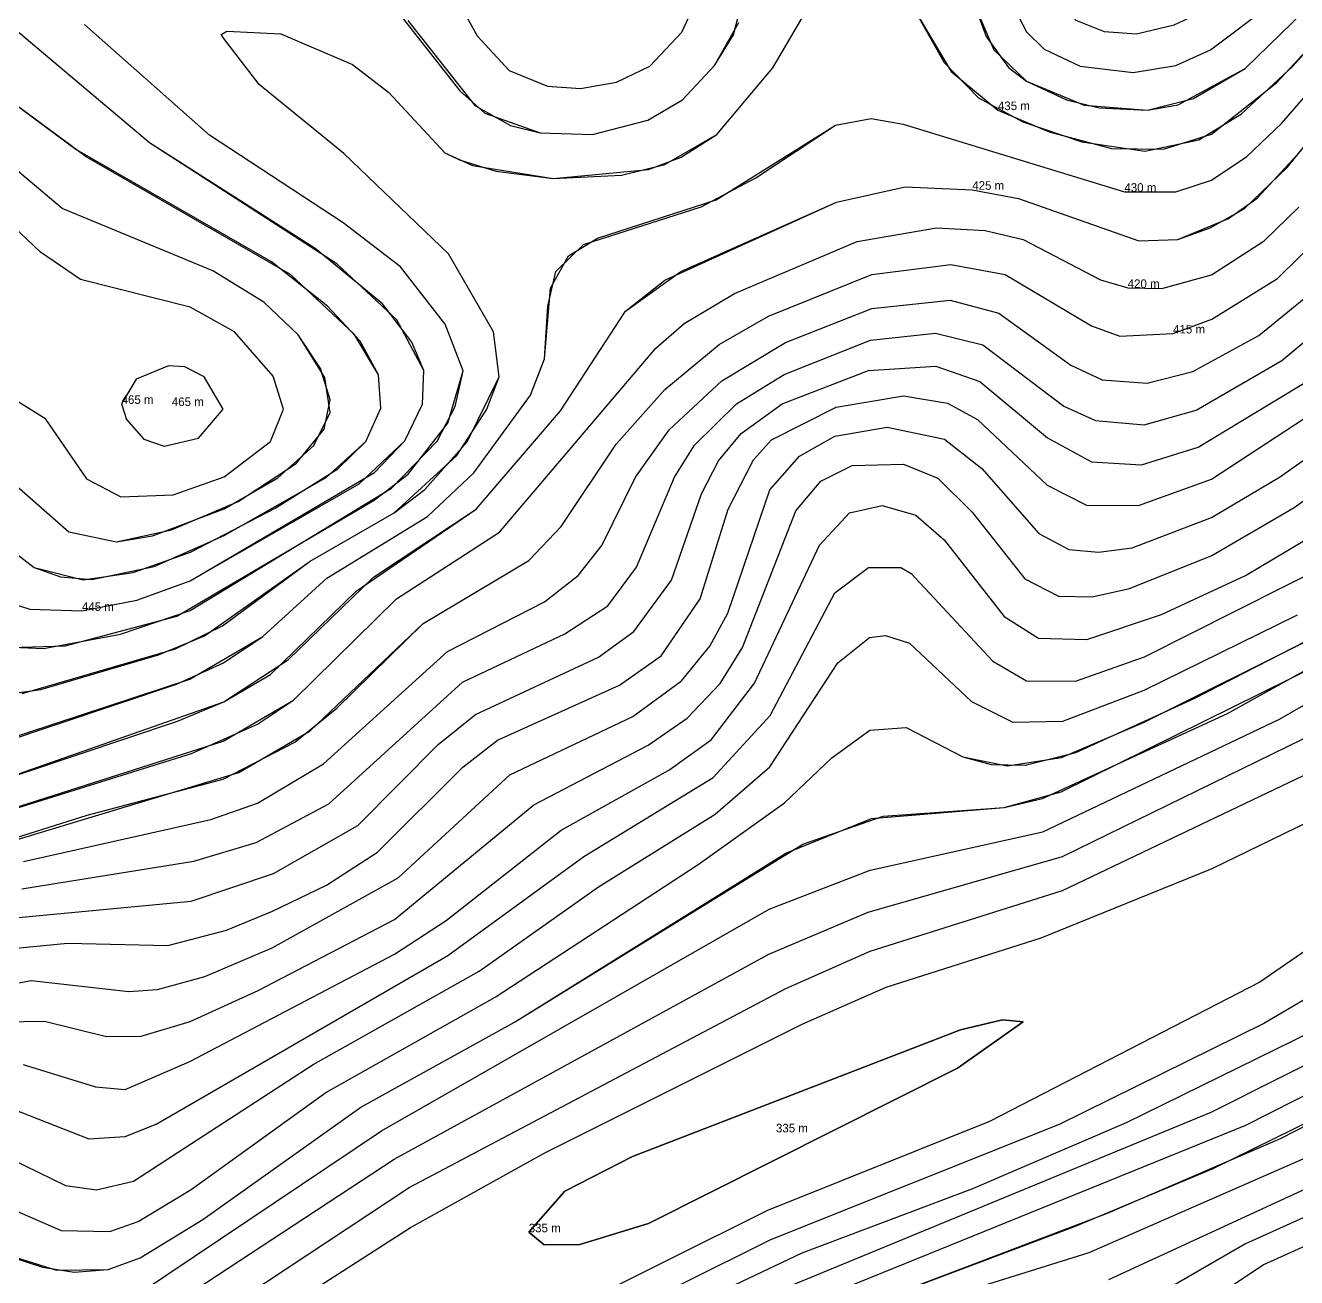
# Model space of a CAD drawing. Extents: x 104.5102 to 104.5281, y 28.4555 to 28.4663.
# Drawn here: x 104.514462 to 104.517547, y 28.460076 to 28.463115 of the extents above; entities that cross this region are included whole.
import ezdxf

# ---------------------------------------------------------------- set-up
doc = ezdxf.new("R2010")
doc.units = 0
doc.header["$MEASUREMENT"] = 0
for name, color, linetype in [('Contour_Line_Intermediate', 7, 'Continuous'), ('Contour_Line_Major', 7, 'Continuous'), ('Contour_Line_Minor', 7, 'Continuous'), ('FeatureAttribs', 7, 'Continuous'), ('Iso-height_Area', 7, 'Continuous')]:
    doc.layers.add(name, color=color, linetype=linetype)

# ---------------------------------------------------------------- blocks, each defined once
blk = doc.blocks.new('FEATURE')

msp = doc.modelspace()

# ---------------------------------------------------------------- linework, layer by layer
at = {"layer": 'Contour_Line_Intermediate', "color": 36, "true_color": 0x804000}
for points in [[(104.5143359, 28.4612608, 425), (104.5149441, 28.4614736, 425), (104.5151007, 28.4615761, 425), (104.515307, 28.4617759, 425), (104.5155562, 28.4619417, 425), (104.5157608, 28.4621796, 425), (104.5159182, 28.4624217, 425), (104.5160144, 28.4624968, 425), (104.5164307, 28.4626861, 425), (104.5165971, 28.4627235, 425), (104.5167601, 28.4627165, 425), (104.5168722, 28.4626957, 425), (104.517164, 28.4625922, 425), (104.5172593, 28.4625959, 425), (104.5173819, 28.4626465, 425), (104.5174519, 28.462696, 425), (104.5175585, 28.4628116, 425)], [(104.5212669, 28.4626444, 375), (104.5210183, 28.4625065, 375), (104.5207793, 28.4623317, 375), (104.5206441, 28.4622523, 375), (104.5203969, 28.4621233, 375), (104.5200667, 28.4619817, 375), (104.519693, 28.4617767, 375), (104.5195331, 28.4616799, 375), (104.519294, 28.4615081, 375), (104.5191608, 28.461391, 375), (104.5190779, 28.4612752, 375), (104.5190565, 28.4611652, 375), (104.5190492, 28.4609498, 375), (104.5190162, 28.4608721, 375), (104.5189898, 28.4608494, 375), (104.5189181, 28.4608378, 375), (104.5186866, 28.4608666, 375), (104.5185876, 28.4608544, 375), (104.5184991, 28.4608264, 375), (104.5182816, 28.460713, 375), (104.517672, 28.4603387, 375), (104.5170907, 28.4600711, 375)], [(104.5144101, 28.4604938, 375), (104.5146162, 28.4604131, 375), (104.514704, 28.4604187, 375), (104.5147792, 28.4604484, 375), (104.5154876, 28.4608578, 375), (104.5158178, 28.4610987, 375), (104.5161314, 28.46129, 375), (104.5162693, 28.4614407, 375), (104.516427, 28.4617381, 375), (104.5165087, 28.4617996, 375), (104.5165868, 28.4617994, 375), (104.5166122, 28.4617854, 375), (104.5168102, 28.4615726, 375), (104.5168914, 28.4615251, 375), (104.5170105, 28.4615236, 375), (104.5171779, 28.4615832, 375), (104.5176281, 28.4618098, 375)]]:
    msp.add_polyline3d(points, dxfattribs=at)
at = {"layer": 'Contour_Line_Major', "color": 36, "true_color": 0x804000}
for points in [[(104.5175115, 28.4634231, 450), (104.5174706, 28.4635079, 450), (104.517359, 28.4636554, 450), (104.5172634, 28.4637591, 450), (104.517187, 28.4638151, 450), (104.5171076, 28.4638442, 450), (104.5170372, 28.4638436, 450), (104.5169862, 28.4638158, 450), (104.5169362, 28.4637562, 450), (104.5168959, 28.4635929, 450), (104.5169043, 28.4633924, 450), (104.5169322, 28.4632281, 450), (104.5169605, 28.4631741, 450), (104.5170111, 28.4631283, 450), (104.5170805, 28.4631004, 450), (104.5171589, 28.4630951, 450), (104.51725, 28.4631165, 450), (104.5173381, 28.4631583, 450), (104.5174188, 28.4632251, 450), (104.517488, 28.4633115, 450), (104.5175064, 28.4633403, 450), (104.5175115, 28.4634231, 450)], [(104.5143144, 28.4619299, 450), (104.5144837, 28.4617999, 450), (104.5146024, 28.4617701, 450), (104.5147241, 28.4617874, 450), (104.5148626, 28.4618369, 450), (104.515068, 28.4619434, 450), (104.5152201, 28.4620392, 450), (104.5152881, 28.4621058, 450), (104.5153245, 28.4621864, 450), (104.5153195, 28.4622677, 450), (104.5152597, 28.4623664, 450), (104.5151057, 28.4625105, 450), (104.5146101, 28.4627968, 450), (104.5143208, 28.4630092, 450)], [(104.5144454, 28.4609505, 400), (104.5148643, 28.46099, 400), (104.5150641, 28.4610569, 400), (104.5152687, 28.4611738, 400), (104.5154641, 28.4613698, 400), (104.5155546, 28.4614429, 400), (104.5158531, 28.4615824, 400), (104.5159386, 28.4616443, 400), (104.5160301, 28.4617691, 400), (104.5161034, 28.4619789, 400), (104.5161439, 28.4620583, 400), (104.516199, 28.462125, 400), (104.5162984, 28.4621968, 400), (104.5165083, 28.4622775, 400), (104.5166716, 28.4622881, 400), (104.5167784, 28.4622508, 400), (104.5169429, 28.4621144, 400), (104.5170497, 28.4620566, 400), (104.5171709, 28.462049, 400), (104.5173082, 28.462092, 400), (104.5175863, 28.4622599, 400)], [(104.5147402, 28.4599587, 350), (104.5153575, 28.4603641, 350), (104.5162665, 28.4608612, 350), (104.5165079, 28.4609629, 350), (104.5169792, 28.4610983, 350), (104.5176707, 28.4614368, 350)], [(104.5175868, 28.4606745, 350), (104.5171337, 28.4604517, 350), (104.5167609, 28.4602915, 350), (104.5163464, 28.460136, 350), (104.5161846, 28.4600591, 350)]]:
    msp.add_polyline3d(points, dxfattribs=at)
at = {"layer": 'Contour_Line_Minor', "color": 36, "true_color": 0x804000}
for points in [[(104.5176053, 28.4634231, 445), (104.5175737, 28.4635219, 445), (104.5175031, 28.4636257, 445), (104.5173338, 28.4638295, 445), (104.5171998, 28.4639398, 445), (104.5171025, 28.4639858, 445), (104.5170012, 28.4640011, 445), (104.5169278, 28.4639685, 445), (104.5168486, 28.4638894, 445), (104.5168177, 28.4638029, 445), (104.5167945, 28.4636676, 445), (104.5167962, 28.4634605, 445), (104.5168489, 28.4631821, 445), (104.5168921, 28.4630998, 445), (104.5169348, 28.463058, 445), (104.5170217, 28.4630163, 445), (104.5171507, 28.4630008, 445), (104.5172541, 28.463018, 445), (104.5173382, 28.4630564, 445), (104.5174812, 28.4631638, 445), (104.5175545, 28.463253, 445), (104.5175981, 28.4633365, 445), (104.5176053, 28.4634231, 445)], [(104.5142146, 28.4601956, 360), (104.5145376, 28.4600943, 360), (104.5146633, 28.4600961, 360), (104.5147405, 28.4601243, 360), (104.5148927, 28.4602175, 360), (104.5152761, 28.4604899, 360), (104.5156489, 28.4606966, 360), (104.5163074, 28.4611067, 360), (104.516516, 28.4611903, 360), (104.5168373, 28.4612173, 360), (104.5169306, 28.4612391, 360), (104.5173795, 28.4614457, 360), (104.5178398, 28.4617014, 360), (104.5184589, 28.4621475, 360), (104.5189118, 28.4624508, 360), (104.5196143, 28.4628035, 360), (104.5201514, 28.4629756, 360), (104.5203994, 28.4631079, 360), (104.5206812, 28.4632867, 360), (104.5209358, 28.4634188, 360), (104.5218804, 28.4637883, 360)], [(104.5142756, 28.460057, 355), (104.5144961, 28.4600053, 355), (104.5145759, 28.4599991, 355), (104.5146616, 28.4600098, 355), (104.5147417, 28.4600402, 355), (104.5153264, 28.4604326, 355), (104.5162674, 28.4609708, 355), (104.5165121, 28.461065, 355), (104.5169318, 28.4611582, 355), (104.5175056, 28.4614317, 355), (104.517841, 28.4616241, 355), (104.5184922, 28.4620819, 355), (104.5190388, 28.4624188, 355), (104.5197371, 28.4627568, 355), (104.5199047, 28.4628107, 355), (104.5201405, 28.4628506, 355), (104.5202301, 28.4628828, 355), (104.5205623, 28.4630932, 355), (104.5207729, 28.463246, 355), (104.5208944, 28.4633108, 355), (104.5219723, 28.4637242, 355)], [(104.5153498, 28.4631683, 440), (104.5155166, 28.4629565, 440), (104.5155773, 28.4629027, 440), (104.5157118, 28.4628546, 440), (104.5158386, 28.4628508, 440), (104.5159727, 28.4628851, 440), (104.5160571, 28.4629344, 440), (104.5161342, 28.4630177, 440), (104.5161811, 28.4630927, 440), (104.5162361, 28.4633059, 440)], [(104.5144542, 28.4614936, 435), (104.5148263, 28.4616021, 435), (104.5149407, 28.4616585, 435), (104.515153, 28.4618152, 435), (104.5153573, 28.4619322, 435), (104.5154314, 28.4619894, 435), (104.5155343, 28.462105, 435), (104.5156124, 28.4622629, 435), (104.5155982, 28.4623718, 435), (104.5154889, 28.462561, 435), (104.5152353, 28.4628049, 435), (104.5150297, 28.4629716, 435), (104.5149434, 28.4630833, 435), (104.5149376, 28.4630931, 435), (104.5149507, 28.4631018, 435), (104.5150823, 28.4630949, 435), (104.5152558, 28.4630205, 435), (104.5153439, 28.4629522, 435), (104.5154803, 28.4628063, 435), (104.5155473, 28.4627752, 435), (104.5157428, 28.4627437, 435), (104.515909, 28.462752, 435), (104.5160138, 28.462778, 435), (104.5161399, 28.4628504, 435), (104.5162762, 28.4630124, 435), (104.5164179, 28.4632541, 435)], [(104.5154565, 28.4632755, 445), (104.5155588, 28.4630905, 445), (104.5156366, 28.4630057, 445), (104.5157295, 28.4629683, 445), (104.5158091, 28.4629623, 445), (104.5158971, 28.4629774, 445), (104.5159778, 28.4630167, 445), (104.5160557, 28.4630987, 445), (104.5161036, 28.463204, 445)], [(104.5167395, 28.4632264, 440), (104.5168122, 28.4630558, 440), (104.516892, 28.4629797, 440), (104.5170315, 28.4629222, 440), (104.5171858, 28.4629099, 440), (104.5172974, 28.4629381, 440), (104.5174227, 28.4630107, 440), (104.5175934, 28.4631772, 440)], [(104.5165887, 28.4632063, 435), (104.5167087, 28.4630038, 435), (104.5168224, 28.4629098, 435), (104.5169471, 28.4628571, 435), (104.5170978, 28.4628168, 435), (104.5172245, 28.4628154, 435), (104.5173408, 28.4628511, 435), (104.5174994, 28.4629768, 435), (104.5176545, 28.4631447, 435)], [(104.514332, 28.461355, 430), (104.5148612, 28.4615284, 430), (104.5150386, 28.4616321, 430), (104.5151939, 28.4617742, 430), (104.5154381, 28.4619236, 430), (104.5155507, 28.4620296, 430), (104.5156884, 28.4622182, 430), (104.5157222, 28.4623061, 430), (104.5157301, 28.4624344, 430), (104.5157495, 28.4625178, 430), (104.5158168, 28.4625838, 430), (104.5161023, 28.4626753, 430), (104.5162352, 28.4627456, 430), (104.5164283, 28.4628734, 430), (104.5165144, 28.4628893, 430), (104.5165924, 28.4628757, 430), (104.5171294, 28.4627116, 430), (104.5172545, 28.4627113, 430), (104.517341, 28.46274, 430), (104.5174267, 28.462797, 430), (104.5175103, 28.4628775, 430), (104.517704, 28.4631002, 430)], [(104.5144003, 28.4616045, 440), (104.5145586, 28.46161, 440), (104.5148295, 28.4616813, 440), (104.5153084, 28.4619629, 440), (104.5153913, 28.4620259, 440), (104.5154875, 28.4621504, 440), (104.5155245, 28.4622771, 440), (104.5154806, 28.4623903, 440), (104.5153729, 28.4625293, 440), (104.5152333, 28.462636, 440), (104.5149092, 28.4628489, 440), (104.5146059, 28.4631178, 440)], [(104.5144027, 28.4617211, 445), (104.5144729, 28.4616986, 445), (104.5145994, 28.4616945, 445), (104.5147328, 28.4617203, 445), (104.5148621, 28.4617676, 445), (104.5153092, 28.46203, 445), (104.5153832, 28.4621074, 445), (104.5154261, 28.462196, 445), (104.5154292, 28.4622776, 445), (104.5153633, 28.4624011, 445), (104.5152178, 28.4625365, 445), (104.514763, 28.4628302, 445), (104.5144331, 28.4631088, 445)], [(104.5211087, 28.4629021, 355), (104.520979, 28.4629006, 355), (104.5208902, 28.4628807, 355), (104.5208491, 28.4628424, 355), (104.5207994, 28.462728, 355), (104.5207681, 28.4626908, 355), (104.5206877, 28.4626462, 355), (104.5206053, 28.4626431, 355), (104.5204685, 28.4627026, 355), (104.5203959, 28.4627206, 355), (104.5203127, 28.4627081, 355), (104.5202319, 28.4626411, 355), (104.5201635, 28.4625498, 355), (104.5200683, 28.4623492, 355), (104.5199752, 28.4622388, 355), (104.5199013, 28.4621834, 355), (104.5194894, 28.4619407, 355), (104.5191175, 28.4616882, 355), (104.5188338, 28.4614736, 355), (104.5185281, 28.4612067, 355), (104.5180412, 28.4608676, 355), (104.5176741, 28.4606455, 355), (104.5173391, 28.4604773, 355), (104.5162665, 28.4600348, 355)], [(104.5212572, 28.4628554, 360), (104.5210558, 28.4627797, 360), (104.5208142, 28.4626138, 360), (104.5206796, 28.4625428, 360), (104.5203143, 28.4624368, 360), (104.5201176, 28.4622399, 360), (104.5195669, 28.4619137, 360), (104.519207, 28.4616772, 360), (104.5189192, 28.4614578, 360), (104.5186373, 28.4611829, 360), (104.5179987, 28.4607635, 360), (104.5177217, 28.4605966, 360), (104.5174233, 28.4604457, 360), (104.5163492, 28.4600093, 360)], [(104.5144139, 28.4620218, 455), (104.514568, 28.4618864, 455), (104.5146833, 28.4618622, 455), (104.5148169, 28.4618908, 455), (104.5149785, 28.4619599, 455), (104.5151191, 28.462052, 455), (104.515187, 28.4621354, 455), (104.5152019, 28.462207, 455), (104.5151788, 28.4622829, 455), (104.5151244, 28.4623642, 455), (104.5150408, 28.4624439, 455), (104.5149174, 28.4625201, 455), (104.5145515, 28.4626711, 455), (104.5143547, 28.4628359, 455)], [(104.5211402, 28.4627292, 365), (104.520678, 28.4624556, 365), (104.5203946, 28.4623331, 365), (104.5201486, 28.4621701, 365), (104.519737, 28.4619431, 365), (104.5194475, 28.4617672, 365), (104.5192043, 28.4616019, 365), (104.5190141, 28.461452, 365), (104.5187059, 28.4611113, 365), (104.5184153, 28.4609498, 365), (104.5177544, 28.4605391, 365), (104.5175077, 28.4604131, 365), (104.5170877, 28.4602317, 365), (104.5164302, 28.4599823, 365)], [(104.5150884, 28.4621839, 460), (104.5150633, 28.4622639, 460), (104.5149696, 28.4623716, 460), (104.5148622, 28.4624314, 460), (104.5145962, 28.462499, 460), (104.5144989, 28.4625649, 460), (104.5143532, 28.4627023, 460)], [(104.5141162, 28.4611145, 420), (104.5149424, 28.4613779, 420), (104.5151126, 28.4614777, 420), (104.5153625, 28.4617241, 420), (104.5156125, 28.4618859, 420), (104.5159926, 28.4623322, 420), (104.5160612, 28.4623921, 420), (104.5161835, 28.462465, 420), (104.5164807, 28.4625909, 420), (104.5166735, 28.4626243, 420), (104.5167916, 28.4626176, 420), (104.5168835, 28.4625959, 420), (104.5170717, 28.4624981, 420), (104.5171373, 28.4624781, 420), (104.5172201, 28.4624771, 420), (104.5173407, 28.4625104, 420), (104.5174686, 28.4625929, 420), (104.517553, 28.4626745, 420)], [(104.5211822, 28.4626759, 370), (104.5209242, 28.4625305, 370), (104.5206767, 28.462369, 370), (104.5204794, 28.4622765, 370), (104.5197786, 28.4618969, 370), (104.519359, 28.4616376, 370), (104.5191549, 28.4614849, 370), (104.5190266, 28.4613618, 370), (104.5189656, 28.4612729, 370), (104.5188829, 28.4611012, 370), (104.5188201, 28.4610234, 370), (104.5185805, 28.4609423, 370), (104.518415, 28.4608676, 370), (104.5177909, 28.4604829, 370), (104.5175881, 28.4603749, 370), (104.5170433, 28.4601365, 370), (104.5166832, 28.460024, 370)], [(104.5140406, 28.4610186, 415), (104.5149803, 28.4613023, 415), (104.5151537, 28.4614032, 415), (104.5154276, 28.4616641, 415), (104.5156838, 28.461817, 415), (104.5157625, 28.4618992, 415), (104.5158959, 28.462099, 415), (104.5160142, 28.4622319, 415), (104.516146, 28.4623409, 415), (104.5162659, 28.4624098, 415), (104.5165162, 28.4625109, 415), (104.5167083, 28.462535, 415), (104.5168398, 28.4625112, 415), (104.5170493, 28.4623862, 415), (104.5171179, 28.4623613, 415), (104.5172476, 28.4623677, 415), (104.5173414, 28.4624025, 415), (104.5175007, 28.4625015, 415), (104.5176061, 28.4626044, 415)], [(104.5144573, 28.461086, 410), (104.5149125, 28.4611883, 410), (104.5150254, 28.4612282, 410), (104.5151859, 28.4613232, 410), (104.5154864, 28.4615957, 410), (104.5157223, 28.4617165, 410), (104.5158038, 28.46178, 410), (104.5158615, 28.4618535, 410), (104.5159425, 28.4620191, 410), (104.5160246, 28.4621336, 410), (104.5161522, 28.4622527, 410), (104.5163069, 28.4623459, 410), (104.5165162, 28.4624285, 410), (104.5167067, 28.4624489, 410), (104.5168244, 28.4624171, 410), (104.5169994, 28.4622911, 410), (104.5170756, 28.4622555, 410), (104.517185, 28.4622471, 410), (104.5172953, 28.4622755, 410), (104.5174558, 28.4623629, 410), (104.5176363, 28.4625097, 410)], [(104.5148967, 28.4599664, 345), (104.5153936, 28.4602952, 345), (104.5163076, 28.4607784, 345), (104.5165125, 28.4608688, 345), (104.5169792, 28.461016, 345), (104.5176709, 28.4613456, 345), (104.5179106, 28.461491, 345), (104.5184145, 28.461853, 345), (104.5191582, 28.4622805, 345), (104.5197303, 28.4625272, 345), (104.5198046, 28.4625328, 345), (104.5198269, 28.4625224, 345), (104.5198406, 28.4624648, 345), (104.5198127, 28.4623865, 345), (104.5196911, 28.4622718, 345), (104.5191567, 28.4618973, 345), (104.5184061, 28.4613257, 345), (104.5181134, 28.4611319, 345), (104.5177532, 28.4608607, 345), (104.517468, 28.4606928, 345), (104.5169714, 28.4604483, 345), (104.5162703, 28.460168, 345), (104.516053, 28.46006, 345)], [(104.5144537, 28.4610199, 405), (104.5148708, 28.4610869, 405), (104.5150222, 28.4611324, 405), (104.5151985, 28.4612262, 405), (104.5155231, 28.4615216, 405), (104.5157714, 28.4616387, 405), (104.5158754, 28.4617064, 405), (104.5159455, 28.4618003, 405), (104.5160375, 28.4620191, 405), (104.516086, 28.4620965, 405), (104.5161876, 28.462197, 405), (104.516304, 28.4622685, 405), (104.516513, 28.4623513, 405), (104.5166712, 28.4623685, 405), (104.5167858, 28.4623403, 405), (104.5169821, 28.4621911, 405), (104.517059, 28.4621563, 405), (104.5171773, 28.4621463, 405), (104.5173037, 28.4621818, 405), (104.5175111, 28.4623018, 405), (104.5177344, 28.4624881, 405)], [(104.51444, 28.4608756, 395), (104.514564, 28.4608882, 395), (104.5148076, 28.460882, 395), (104.5149505, 28.4609194, 395), (104.5150621, 28.4609653, 395), (104.5151926, 28.4610291, 395), (104.5153164, 28.4611092, 395), (104.5155239, 28.4613152, 395), (104.515608, 28.4613811, 395), (104.5159041, 28.4615142, 395), (104.5160051, 28.4615852, 395), (104.5161001, 28.4617241, 395), (104.5161675, 28.4619415, 395), (104.5162289, 28.462061, 395), (104.516273, 28.4621096, 395), (104.51643, 28.4621891, 395), (104.5165935, 28.4622162, 395), (104.5167003, 28.4621985, 395), (104.5167727, 28.4621589, 395), (104.5169423, 28.4619996, 395), (104.517037, 28.4619512, 395), (104.5171634, 28.4619504, 395), (104.5173404, 28.4620144, 395), (104.51772, 28.4622626, 395)], [(104.5149424, 28.4621839, 465), (104.5148964, 28.4622629, 465), (104.5148489, 28.4622871, 465), (104.5148096, 28.4622892, 465), (104.5147309, 28.4622572, 465), (104.5146957, 28.4621968, 465), (104.5147073, 28.4621589, 465), (104.5147493, 28.4621115, 465), (104.514799, 28.4620941, 465), (104.514882, 28.4621139, 465), (104.5149424, 28.4621839, 465)], [(104.5143675, 28.4607771, 390), (104.5144762, 28.4607973, 390), (104.5147133, 28.4607706, 390), (104.514783, 28.4607754, 390), (104.5148973, 28.4608072, 390), (104.5150612, 28.4608764, 390), (104.5153666, 28.4610462, 390), (104.5156378, 28.4612967, 390), (104.5159361, 28.4614381, 390), (104.5160545, 28.4615251, 390), (104.5161235, 28.4616085, 390), (104.5161672, 28.4616892, 390), (104.516269, 28.4619879, 390), (104.516341, 28.4620697, 390), (104.5164269, 28.4621181, 390), (104.516554, 28.4621404, 390), (104.5166925, 28.4621115, 390), (104.5167833, 28.4620404, 390), (104.5169219, 28.461882, 390), (104.5169948, 28.4618435, 390), (104.5170668, 28.4618371, 390), (104.5171484, 28.4618478, 390), (104.5173405, 28.4619209, 390), (104.5175057, 28.4620191, 390), (104.5178295, 28.4622468, 390)], [(104.5144071, 28.4606971, 385), (104.5145085, 28.4606991, 385), (104.5146592, 28.4606613, 385), (104.5147432, 28.4606622, 385), (104.5148619, 28.4606981, 385), (104.5150272, 28.4607729, 385), (104.5153577, 28.4609454, 385), (104.515696, 28.461224, 385), (104.5159733, 28.4613689, 385), (104.5160686, 28.4614337, 385), (104.5161482, 28.4615183, 385), (104.5162028, 28.4616054, 385), (104.5163323, 28.4619373, 385), (104.5163924, 28.4620092, 385), (104.5164686, 28.4620474, 385), (104.5165933, 28.4620503, 385), (104.5166768, 28.4620162, 385), (104.5167601, 28.4619339, 385), (104.5168874, 28.4617724, 385), (104.5169693, 28.4617299, 385), (104.5170514, 28.4617287, 385), (104.5171415, 28.4617488, 385), (104.5173412, 28.4618285, 385), (104.5175417, 28.4619452, 385), (104.5179236, 28.4622196, 385)], [(104.5144383, 28.4622066, 460), (104.5145097, 28.4621625, 460), (104.5146108, 28.4620153, 460), (104.5146939, 28.4619716, 460), (104.5148205, 28.4619763, 460), (104.5149448, 28.4620196, 460), (104.5150568, 28.4621058, 460), (104.5150884, 28.4621839, 460)], [(104.5144569, 28.4605933, 380), (104.5146327, 28.4605391, 380), (104.514704, 28.4605329, 380), (104.5148611, 28.4606007, 380), (104.5153577, 28.4608616, 380), (104.5154833, 28.4609434, 380), (104.5157627, 28.4611626, 380), (104.5160239, 28.4613076, 380), (104.5161265, 28.4613814, 380), (104.5162315, 28.4615188, 380), (104.5163894, 28.4618537, 380), (104.5164619, 28.4619321, 380), (104.5165413, 28.4619506, 380), (104.516623, 28.461927, 380), (104.5166919, 28.4618668, 380), (104.5168378, 28.461681, 380), (104.5169208, 28.4616286, 380), (104.5170379, 28.4616254, 380), (104.5172192, 28.4616857, 380), (104.5174235, 28.4617807, 380), (104.5175973, 28.4618838, 380)], [(104.5148616, 28.4598543, 340), (104.5153971, 28.4601979, 340), (104.5157228, 28.4603795, 340), (104.5163493, 28.4606921, 340), (104.5165516, 28.4607814, 340), (104.5169271, 28.4609008, 340), (104.517342, 28.4610691, 340), (104.5178385, 28.4613106, 340), (104.5180402, 28.461441, 340), (104.5182847, 28.4616372, 340), (104.5184975, 28.4617794, 340), (104.5186994, 28.4618563, 340), (104.5187769, 28.4618718, 340), (104.518832, 28.4618656, 340), (104.5187756, 28.4617814, 340), (104.5185389, 28.4615667, 340), (104.5182485, 28.4613559, 340), (104.5180051, 28.4612158, 340), (104.5177483, 28.4609931, 340), (104.5174579, 28.4607935, 340), (104.5168017, 28.4604551, 340), (104.5162635, 28.4602389, 340), (104.5157727, 28.4599946, 340)], [(104.5143601, 28.4603966, 370), (104.5145595, 28.4602999, 370), (104.5146345, 28.4602894, 370), (104.5147246, 28.4603107, 370), (104.515161, 28.4605932, 370), (104.5155637, 28.46082, 370), (104.515853, 28.4610249, 370), (104.5161359, 28.4612014, 370), (104.5162685, 28.4613159, 370), (104.5164343, 28.4615683, 370), (104.5165108, 28.4616295, 370), (104.5165492, 28.4616346, 370), (104.5166079, 28.4616165, 370), (104.5167586, 28.4614743, 370), (104.5168588, 28.4614242, 370), (104.5169803, 28.461427, 370), (104.517177, 28.4615018, 370), (104.5175492, 28.4616847, 370)], [(104.5143034, 28.4602975, 365), (104.514549, 28.4601905, 365), (104.5146674, 28.4601884, 365), (104.5147362, 28.4602126, 365), (104.5148643, 28.4602902, 365), (104.5151912, 28.4605253, 365), (104.5156026, 28.4607569, 365), (104.5160949, 28.4610787, 365), (104.5163047, 28.4612284, 365), (104.5164193, 28.4613377, 365), (104.5165112, 28.4614046, 365), (104.5166, 28.4614111, 365), (104.5167373, 28.46134, 365), (104.5168058, 28.4613215, 365), (104.5168885, 28.4613198, 365), (104.5170111, 28.4613504, 365), (104.5172989, 28.461482, 365), (104.5176315, 28.4616526, 365)], [(104.5168836, 28.4606969, 335), (104.5167243, 28.4605846, 335), (104.5159747, 28.4602075, 335), (104.5158081, 28.4601565, 335), (104.5157214, 28.4601555, 335), (104.5156838, 28.4601863, 335), (104.5157715, 28.4602858, 335), (104.5159354, 28.4603701, 335), (104.5167315, 28.4606773, 335), (104.5168338, 28.4607021, 335), (104.5168836, 28.4606969, 335)], [(104.5177942, 28.4603255, 380), (104.5174229, 28.4601585, 380), (104.5171741, 28.4600145, 380)], [(104.5178359, 28.4602739, 385), (104.5174668, 28.4601073, 385), (104.5171745, 28.4599112, 385)]]:
    msp.add_polyline3d(points, dxfattribs=at)
at = {"layer": 'Iso-height_Area', "color": 30, "true_color": 0xfe8900}
msp.add_polyline3d([(104.5176053, 28.4634231, 445), (104.5175737, 28.4635219, 445), (104.5175031, 28.4636257, 445), (104.5173338, 28.4638295, 445), (104.5171998, 28.4639398, 445), (104.5171025, 28.4639858, 445), (104.5170012, 28.4640011, 445), (104.5169278, 28.4639685, 445), (104.5168486, 28.4638894, 445), (104.5168177, 28.4638029, 445), (104.5167945, 28.4636676, 445), (104.5167962, 28.4634605, 445), (104.5168489, 28.4631821, 445), (104.5168921, 28.4630998, 445), (104.5169348, 28.463058, 445), (104.5170217, 28.4630163, 445), (104.5171507, 28.4630008, 445), (104.5172541, 28.463018, 445), (104.5173382, 28.4630564, 445), (104.5174812, 28.4631638, 445), (104.5175545, 28.463253, 445), (104.5175981, 28.4633365, 445), (104.5176053, 28.4634231, 445)], close=True, dxfattribs=at)
at = {"layer": 'Iso-height_Area', "color": 30, "true_color": 0xfe7c00}
msp.add_polyline3d([(104.5175115, 28.4634231, 450), (104.5174706, 28.4635079, 450), (104.517359, 28.4636554, 450), (104.5172634, 28.4637591, 450), (104.517187, 28.4638151, 450), (104.5171076, 28.4638442, 450), (104.5170372, 28.4638436, 450), (104.5169862, 28.4638158, 450), (104.5169362, 28.4637562, 450), (104.5168959, 28.4635929, 450), (104.5169043, 28.4633924, 450), (104.5169322, 28.4632281, 450), (104.5169605, 28.4631741, 450), (104.5170111, 28.4631283, 450), (104.5170805, 28.4631004, 450), (104.5171589, 28.4630951, 450), (104.51725, 28.4631165, 450), (104.5173381, 28.4631583, 450), (104.5174188, 28.4632251, 450), (104.517488, 28.4633115, 450), (104.5175064, 28.4633403, 450), (104.5175115, 28.4634231, 450)], close=True, dxfattribs=at)
at = {"layer": 'Iso-height_Area', "color": 80, "true_color": 0x22fe00}
for points in [[(104.5142146, 28.4601956, 360), (104.5145035, 28.4601018, 360), (104.5145807, 28.4600897, 360), (104.5146633, 28.4600961, 360), (104.5147405, 28.4601243, 360), (104.5148927, 28.4602175, 360), (104.5152761, 28.4604899, 360), (104.5156489, 28.4606966, 360), (104.5163493, 28.4611284, 360), (104.5165443, 28.4611962, 360), (104.5168373, 28.4612173, 360), (104.5169762, 28.4612553, 360), (104.5176702, 28.4615982, 360), (104.5178748, 28.4617255, 360), (104.5188236, 28.4623952, 360), (104.518992, 28.4624939, 360), (104.5192405, 28.4626082, 360), (104.5196143, 28.4628035, 360), (104.5201514, 28.4629756, 360), (104.5203994, 28.4631079, 360), (104.5206812, 28.4632867, 360), (104.520974, 28.4634359, 360), (104.5218804, 28.4637883, 360)], [(104.5212572, 28.4628554, 360), (104.5210558, 28.4627797, 360), (104.5208142, 28.4626138, 360), (104.5206796, 28.4625428, 360), (104.5203143, 28.4624368, 360), (104.5201176, 28.4622399, 360), (104.5195669, 28.4619137, 360), (104.519207, 28.4616772, 360), (104.5189192, 28.4614578, 360), (104.5186373, 28.4611829, 360), (104.5179987, 28.4607635, 360), (104.5177217, 28.4605966, 360), (104.5174233, 28.4604457, 360), (104.5163492, 28.4600093, 360)]]:
    msp.add_polyline3d(points, dxfattribs=at)
at = {"layer": 'Iso-height_Area', "color": 3, "true_color": 0x07fe00}
for points in [[(104.5142756, 28.460057, 355), (104.5144961, 28.4600053, 355), (104.5145759, 28.4599991, 355), (104.5146616, 28.4600098, 355), (104.5147417, 28.4600402, 355), (104.5153264, 28.4604326, 355), (104.5162674, 28.4609708, 355), (104.5165121, 28.461065, 355), (104.5169318, 28.4611582, 355), (104.5175056, 28.4614317, 355), (104.517841, 28.4616241, 355), (104.5184922, 28.4620819, 355), (104.5190388, 28.4624188, 355), (104.5197371, 28.4627568, 355), (104.5199047, 28.4628107, 355), (104.5201405, 28.4628506, 355), (104.5202301, 28.4628828, 355), (104.5205623, 28.4630932, 355), (104.5207729, 28.463246, 355), (104.5208944, 28.4633108, 355), (104.5219723, 28.4637242, 355)], [(104.5176741, 28.4606455, 355), (104.5173391, 28.4604773, 355), (104.5162665, 28.4600348, 355)]]:
    msp.add_polyline3d(points, dxfattribs=at)
at = {"layer": 'Iso-height_Area', "color": 30, "true_color": 0xfe9700}
for points in [[(104.5167174, 28.4632974, 440), (104.5167936, 28.4630881, 440), (104.5168478, 28.463013, 440), (104.516892, 28.4629797, 440), (104.5169885, 28.4629345, 440), (104.517068, 28.4629154, 440), (104.5171858, 28.4629099, 440), (104.5172598, 28.4629227, 440), (104.5174227, 28.4630107, 440), (104.5175934, 28.4631772, 440)], [(104.5153903, 28.4631273, 440), (104.5155526, 28.4629213, 440), (104.5156395, 28.4628724, 440), (104.5157118, 28.4628546, 440), (104.5158386, 28.4628508, 440), (104.5159727, 28.4628851, 440), (104.5160571, 28.4629344, 440), (104.5161342, 28.4630177, 440), (104.5161935, 28.4631222, 440)], [(104.514374, 28.4616089, 440), (104.5145062, 28.4616035, 440), (104.5146927, 28.4616378, 440), (104.514862, 28.4616953, 440), (104.5153509, 28.4619926, 440), (104.5154615, 28.4621061, 440), (104.5155055, 28.4621904, 440), (104.5155245, 28.4622771, 440), (104.5154806, 28.4623903, 440), (104.5153729, 28.4625293, 440), (104.5152333, 28.462636, 440), (104.5149092, 28.4628489, 440), (104.5146059, 28.4631178, 440)]]:
    msp.add_polyline3d(points, dxfattribs=at)
at = {"layer": 'Iso-height_Area', "color": 40, "true_color": 0xfea400}
for points in [[(104.5143231, 28.461479, 435), (104.5145, 28.4615039, 435), (104.514785, 28.4615875, 435), (104.5148965, 28.4616336, 435), (104.515153, 28.4618152, 435), (104.5153573, 28.4619322, 435), (104.515509, 28.4620718, 435), (104.5155824, 28.4621837, 435), (104.5156124, 28.4622629, 435), (104.5155982, 28.4623718, 435), (104.5154889, 28.462561, 435), (104.5152353, 28.4628049, 435), (104.5150297, 28.4629716, 435), (104.5149434, 28.4630833, 435), (104.5149376, 28.4630931, 435), (104.5149507, 28.4631018, 435), (104.5150823, 28.4630949, 435), (104.5152558, 28.4630205, 435), (104.5153439, 28.4629522, 435), (104.5154803, 28.4628063, 435), (104.5155156, 28.4627888, 435), (104.5156041, 28.4627613, 435), (104.5157428, 28.4627437, 435), (104.5159747, 28.4627655, 435), (104.5160537, 28.4627953, 435), (104.5161399, 28.4628504, 435), (104.5162762, 28.4630124, 435), (104.5164179, 28.4632541, 435)], [(104.516603, 28.4631841, 435), (104.5166917, 28.4630256, 435), (104.5167756, 28.4629399, 435), (104.516883, 28.4628811, 435), (104.5170263, 28.4628325, 435), (104.5171787, 28.4628105, 435), (104.5173103, 28.4628375, 435), (104.5174135, 28.4629007, 435), (104.5175377, 28.4630156, 435), (104.5176545, 28.4631447, 435)]]:
    msp.add_polyline3d(points, dxfattribs=at)
at = {"layer": 'Iso-height_Area', "color": 30, "true_color": 0xfe8900}
for points in [[(104.5154565, 28.4632755, 445), (104.5155588, 28.4630905, 445), (104.5156366, 28.4630057, 445), (104.5157295, 28.4629683, 445), (104.5158091, 28.4629623, 445), (104.5158971, 28.4629774, 445), (104.5159778, 28.4630167, 445), (104.5160557, 28.4630987, 445), (104.5161036, 28.463204, 445)], [(104.5144027, 28.4617211, 445), (104.5144729, 28.4616986, 445), (104.5145994, 28.4616945, 445), (104.5147328, 28.4617203, 445), (104.5148621, 28.4617676, 445), (104.5152725, 28.4620032, 445), (104.5153832, 28.4621074, 445), (104.5154261, 28.462196, 445), (104.5154292, 28.4622776, 445), (104.5154002, 28.462347, 445), (104.515329, 28.4624395, 445), (104.5151653, 28.4625736, 445), (104.514763, 28.4628302, 445), (104.5144331, 28.4631088, 445)]]:
    msp.add_polyline3d(points, dxfattribs=at)
at = {"layer": 'Iso-height_Area', "color": 40, "true_color": 0xfebf00}
msp.add_polyline3d([(104.5143359, 28.4612608, 425), (104.5148314, 28.4614265, 425), (104.5149441, 28.4614736, 425), (104.5150571, 28.46154, 425), (104.5152646, 28.4617427, 425), (104.5155562, 28.4619417, 425), (104.5157608, 28.4621796, 425), (104.5159182, 28.4624217, 425), (104.5160528, 28.462518, 425), (104.5164307, 28.4626861, 425), (104.5165971, 28.4627235, 425), (104.5167601, 28.4627165, 425), (104.5168722, 28.4626957, 425), (104.517164, 28.4625922, 425), (104.5172593, 28.4625959, 425), (104.5173375, 28.4626242, 425), (104.5174204, 28.4626703, 425), (104.5175253, 28.4627717, 425), (104.5177887, 28.4630995, 425)], dxfattribs=at)
at = {"layer": 'Iso-height_Area', "color": 40, "true_color": 0xfeb100}
msp.add_polyline3d([(104.514396, 28.4613717, 430), (104.5148293, 28.4615165, 430), (104.5149429, 28.4615682, 430), (104.5150386, 28.4616321, 430), (104.5151939, 28.4617742, 430), (104.5154381, 28.4619236, 430), (104.5155507, 28.4620296, 430), (104.5156884, 28.4622182, 430), (104.5157222, 28.4623061, 430), (104.5157366, 28.4624778, 430), (104.51578, 28.4625565, 430), (104.5158504, 28.4625994, 430), (104.516139, 28.4626923, 430), (104.5164283, 28.4628734, 430), (104.5165144, 28.4628893, 430), (104.5165924, 28.4628757, 430), (104.5171294, 28.4627116, 430), (104.5172545, 28.4627113, 430), (104.517341, 28.46274, 430), (104.5174267, 28.462797, 430), (104.5175103, 28.4628775, 430), (104.517704, 28.4631002, 430)], dxfattribs=at)
at = {"layer": 'Iso-height_Area', "color": 30, "true_color": 0xfe7c00}
msp.add_polyline3d([(104.5143144, 28.4619299, 450), (104.5144837, 28.4617999, 450), (104.5145478, 28.4617769, 450), (104.5146232, 28.4617704, 450), (104.514775, 28.4618023, 450), (104.5149447, 28.4618773, 450), (104.5151922, 28.4620182, 450), (104.5152881, 28.4621058, 450), (104.5153245, 28.4621864, 450), (104.5153195, 28.4622677, 450), (104.5152747, 28.4623487, 450), (104.5151952, 28.4624342, 450), (104.5150596, 28.4625413, 450), (104.5145818, 28.4628159, 450), (104.5143208, 28.4630092, 450)], dxfattribs=at)
at = {"layer": 'Iso-height_Area', "color": 30, "true_color": 0xfe6f00}
msp.add_polyline3d([(104.5144139, 28.4620218, 455), (104.514568, 28.4618864, 455), (104.5146833, 28.4618622, 455), (104.5147708, 28.4618766, 455), (104.5149445, 28.4619425, 455), (104.5150751, 28.4620174, 455), (104.5151624, 28.4620959, 455), (104.5152015, 28.462176, 455), (104.5151891, 28.462261, 455), (104.5151244, 28.4623642, 455), (104.5150408, 28.4624439, 455), (104.5149174, 28.4625201, 455), (104.5145515, 28.4626711, 455), (104.5143547, 28.4628359, 455)], dxfattribs=at)
at = {"layer": 'Iso-height_Area', "color": 30, "true_color": 0xfe6100}
msp.add_polyline3d([(104.5144383, 28.4622066, 460), (104.5145097, 28.4621625, 460), (104.5146108, 28.4620153, 460), (104.5146939, 28.4619716, 460), (104.5148205, 28.4619763, 460), (104.5149448, 28.4620196, 460), (104.5150568, 28.4621058, 460), (104.5150884, 28.4621839, 460), (104.5150884, 28.4621839, 460), (104.5150633, 28.4622639, 460), (104.5149696, 28.4623716, 460), (104.5148622, 28.4624314, 460), (104.5145962, 28.462499, 460), (104.5144989, 28.4625649, 460), (104.5143532, 28.4627023, 460)], dxfattribs=at)
at = {"layer": 'Iso-height_Area', "color": 80, "true_color": 0x3dfe00}
for points in [[(104.5210937, 28.4627049, 365), (104.5206446, 28.4624384, 365), (104.5203946, 28.4623331, 365), (104.5201486, 28.4621701, 365), (104.5196541, 28.4618947, 365), (104.5193223, 28.4616849, 365), (104.518978, 28.4614193, 365), (104.5187882, 28.4611907, 365), (104.5187059, 28.4611113, 365), (104.5184153, 28.4609498, 365), (104.5177879, 28.4605587, 365), (104.5173438, 28.4603401, 365), (104.5170102, 28.4602005, 365), (104.5164302, 28.4599823, 365)], [(104.5143034, 28.4602975, 365), (104.514549, 28.4601905, 365), (104.5146674, 28.4601884, 365), (104.5147362, 28.4602126, 365), (104.5148643, 28.4602902, 365), (104.5151912, 28.4605253, 365), (104.5156026, 28.4607569, 365), (104.5160949, 28.4610787, 365), (104.5163047, 28.4612284, 365), (104.5164193, 28.4613377, 365), (104.5165112, 28.4614046, 365), (104.5166, 28.4614111, 365), (104.5167373, 28.46134, 365), (104.5168449, 28.4613182, 365), (104.5169771, 28.4613386, 365), (104.5171761, 28.4614235, 365), (104.5175893, 28.4616302, 365)]]:
    msp.add_polyline3d(points, dxfattribs=at)
at = {"layer": 'Iso-height_Area', "color": 40, "true_color": 0xfecc00}
msp.add_polyline3d([(104.5141162, 28.4611145, 420), (104.5148656, 28.4613486, 420), (104.5150257, 28.4614192, 420), (104.5151126, 28.4614777, 420), (104.5153625, 28.4617241, 420), (104.5156125, 28.4618859, 420), (104.5159926, 28.4623322, 420), (104.5160612, 28.4623921, 420), (104.5161835, 28.462465, 420), (104.5164807, 28.4625909, 420), (104.5166735, 28.4626243, 420), (104.5167916, 28.4626176, 420), (104.5168835, 28.4625959, 420), (104.5170717, 28.4624981, 420), (104.5171373, 28.4624781, 420), (104.5172201, 28.4624771, 420), (104.5173407, 28.4625104, 420), (104.5174686, 28.4625929, 420), (104.517553, 28.4626745, 420)], dxfattribs=at)
at = {"layer": 'Iso-height_Area', "color": 80, "true_color": 0x57fe00}
for points in [[(104.5211391, 28.4626532, 370), (104.5209242, 28.4625305, 370), (104.520723, 28.4623951, 370), (104.519904, 28.4619672, 370), (104.5195719, 28.4617762, 370), (104.519359, 28.4616376, 370), (104.5191549, 28.4614849, 370), (104.5190266, 28.4613618, 370), (104.5189656, 28.4612729, 370), (104.5188829, 28.4611012, 370), (104.5188201, 28.4610234, 370), (104.5185805, 28.4609423, 370), (104.518415, 28.4608676, 370), (104.5177909, 28.4604829, 370), (104.5175881, 28.4603749, 370), (104.5170433, 28.4601365, 370), (104.5166832, 28.460024, 370)], [(104.5143601, 28.4603966, 370), (104.5145595, 28.4602999, 370), (104.5146345, 28.4602894, 370), (104.5147246, 28.4603107, 370), (104.515161, 28.4605932, 370), (104.5155637, 28.46082, 370), (104.515853, 28.4610249, 370), (104.5161359, 28.4612014, 370), (104.5162685, 28.4613159, 370), (104.5164343, 28.4615683, 370), (104.5165108, 28.4616295, 370), (104.5165492, 28.4616346, 370), (104.5166079, 28.4616165, 370), (104.5167586, 28.4614743, 370), (104.5168588, 28.4614242, 370), (104.5169803, 28.461427, 370), (104.517177, 28.4615018, 370), (104.5175492, 28.4616847, 370)]]:
    msp.add_polyline3d(points, dxfattribs=at)
at = {"layer": 'Iso-height_Area', "color": 70, "true_color": 0x72fe00}
for points in [[(104.5212669, 28.4626444, 375), (104.5210183, 28.4625065, 375), (104.5207793, 28.4623317, 375), (104.5206441, 28.4622523, 375), (104.5203969, 28.4621233, 375), (104.5200667, 28.4619817, 375), (104.519693, 28.4617767, 375), (104.5195331, 28.4616799, 375), (104.519294, 28.4615081, 375), (104.5191608, 28.461391, 375), (104.5190779, 28.4612752, 375), (104.5190565, 28.4611652, 375), (104.5190492, 28.4609498, 375), (104.5190162, 28.4608721, 375), (104.5189898, 28.4608494, 375), (104.5189181, 28.4608378, 375), (104.5186866, 28.4608666, 375), (104.5185876, 28.4608544, 375), (104.5184991, 28.4608264, 375), (104.5182816, 28.460713, 375), (104.517672, 28.4603387, 375), (104.5170907, 28.4600711, 375)], [(104.5144101, 28.4604938, 375), (104.5146162, 28.4604131, 375), (104.514704, 28.4604187, 375), (104.5147792, 28.4604484, 375), (104.5154876, 28.4608578, 375), (104.5158178, 28.4610987, 375), (104.5161314, 28.46129, 375), (104.5162693, 28.4614407, 375), (104.516427, 28.4617381, 375), (104.5165087, 28.4617996, 375), (104.5165868, 28.4617994, 375), (104.5166122, 28.4617854, 375), (104.5168102, 28.4615726, 375), (104.5168914, 28.4615251, 375), (104.5170105, 28.4615236, 375), (104.5171779, 28.4615832, 375), (104.5176281, 28.4618098, 375)]]:
    msp.add_polyline3d(points, dxfattribs=at)
at = {"layer": 'Iso-height_Area', "color": 40, "true_color": 0xfeda00}
msp.add_polyline3d([(104.5140406, 28.4610186, 415), (104.5146118, 28.4611988, 415), (104.5149418, 28.4612863, 415), (104.5151164, 28.4613759, 415), (104.515218, 28.4614587, 415), (104.5154276, 28.4616641, 415), (104.5156838, 28.461817, 415), (104.5157625, 28.4618992, 415), (104.5158959, 28.462099, 415), (104.5160142, 28.4622319, 415), (104.516146, 28.4623409, 415), (104.5162659, 28.4624098, 415), (104.5165162, 28.4625109, 415), (104.5167083, 28.462535, 415), (104.5168398, 28.4625112, 415), (104.5170493, 28.4623862, 415), (104.5171179, 28.4623613, 415), (104.5172476, 28.4623677, 415), (104.5173414, 28.4624025, 415), (104.5175007, 28.4625015, 415), (104.5176061, 28.4626044, 415)], dxfattribs=at)
at = {"layer": 'Iso-height_Area', "color": 2, "true_color": 0xfee700}
msp.add_polyline3d([(104.5144573, 28.461086, 410), (104.5149125, 28.4611883, 410), (104.5150254, 28.4612282, 410), (104.5151859, 28.4613232, 410), (104.5154864, 28.4615957, 410), (104.5157223, 28.4617165, 410), (104.5158038, 28.46178, 410), (104.5158615, 28.4618535, 410), (104.5159425, 28.4620191, 410), (104.5160246, 28.4621336, 410), (104.5161522, 28.4622527, 410), (104.5163069, 28.4623459, 410), (104.5165162, 28.4624285, 410), (104.5167067, 28.4624489, 410), (104.5168244, 28.4624171, 410), (104.5169994, 28.4622911, 410), (104.5170756, 28.4622555, 410), (104.517185, 28.4622471, 410), (104.5172953, 28.4622755, 410), (104.5174558, 28.4623629, 410), (104.5176363, 28.4625097, 410)], dxfattribs=at)
at = {"layer": 'Iso-height_Area', "color": 100, "true_color": 0x00fe58}
msp.add_polyline3d([(104.5148967, 28.4599664, 345), (104.5153936, 28.4602952, 345), (104.5163076, 28.4607784, 345), (104.5165125, 28.4608688, 345), (104.5169792, 28.461016, 345), (104.5176709, 28.4613456, 345), (104.5179106, 28.461491, 345), (104.5184145, 28.461853, 345), (104.5191582, 28.4622805, 345), (104.5197303, 28.4625272, 345), (104.5198046, 28.4625328, 345), (104.5198269, 28.4625224, 345), (104.5198406, 28.4624648, 345), (104.5198127, 28.4623865, 345), (104.5196911, 28.4622718, 345), (104.5191567, 28.4618973, 345), (104.5184061, 28.4613257, 345), (104.5181134, 28.4611319, 345), (104.5177532, 28.4608607, 345), (104.517468, 28.4606928, 345), (104.5169714, 28.4604483, 345), (104.5162703, 28.460168, 345), (104.516053, 28.46006, 345)], dxfattribs=at)
at = {"layer": 'Iso-height_Area', "color": 2, "true_color": 0xfef400}
msp.add_polyline3d([(104.5144537, 28.4610199, 405), (104.5148708, 28.4610869, 405), (104.5150222, 28.4611324, 405), (104.5151985, 28.4612262, 405), (104.5155231, 28.4615216, 405), (104.5157714, 28.4616387, 405), (104.5158754, 28.4617064, 405), (104.5159455, 28.4618003, 405), (104.5160375, 28.4620191, 405), (104.516086, 28.4620965, 405), (104.5161876, 28.462197, 405), (104.516304, 28.4622685, 405), (104.516513, 28.4623513, 405), (104.5166712, 28.4623685, 405), (104.5167858, 28.4623403, 405), (104.5169821, 28.4621911, 405), (104.517059, 28.4621563, 405), (104.5171773, 28.4621463, 405), (104.5173037, 28.4621818, 405), (104.5175111, 28.4623018, 405), (104.5177344, 28.4624881, 405)], dxfattribs=at)
at = {"layer": 'Iso-height_Area', "color": 60, "true_color": 0xddfe00}
msp.add_polyline3d([(104.51444, 28.4608756, 395), (104.514564, 28.4608882, 395), (104.5148076, 28.460882, 395), (104.5149505, 28.4609194, 395), (104.5150621, 28.4609653, 395), (104.5151926, 28.4610291, 395), (104.5153164, 28.4611092, 395), (104.5155239, 28.4613152, 395), (104.515608, 28.4613811, 395), (104.5159041, 28.4615142, 395), (104.5160051, 28.4615852, 395), (104.5161001, 28.4617241, 395), (104.5161675, 28.4619415, 395), (104.5162289, 28.462061, 395), (104.516273, 28.4621096, 395), (104.51643, 28.4621891, 395), (104.5165935, 28.4622162, 395), (104.5167003, 28.4621985, 395), (104.5167727, 28.4621589, 395), (104.5169423, 28.4619996, 395), (104.517037, 28.4619512, 395), (104.5171634, 28.4619504, 395), (104.5173404, 28.4620144, 395), (104.51772, 28.4622626, 395)], dxfattribs=at)
at = {"layer": 'Iso-height_Area', "color": 2, "true_color": 0xf8fe00}
msp.add_polyline3d([(104.5144454, 28.4609505, 400), (104.5148643, 28.46099, 400), (104.5150641, 28.4610569, 400), (104.5152687, 28.4611738, 400), (104.5154641, 28.4613698, 400), (104.5155546, 28.4614429, 400), (104.5158531, 28.4615824, 400), (104.5159386, 28.4616443, 400), (104.5160301, 28.4617691, 400), (104.5161034, 28.4619789, 400), (104.5161439, 28.4620583, 400), (104.516199, 28.462125, 400), (104.5162984, 28.4621968, 400), (104.5165083, 28.4622775, 400), (104.5166716, 28.4622881, 400), (104.5167784, 28.4622508, 400), (104.5169429, 28.4621144, 400), (104.5170497, 28.4620566, 400), (104.5171709, 28.462049, 400), (104.5173082, 28.462092, 400), (104.5175863, 28.4622599, 400)], dxfattribs=at)
at = {"layer": 'Iso-height_Area', "color": 20, "true_color": 0xfe5400}
msp.add_polyline3d([(104.5149424, 28.4621839, 465), (104.5148964, 28.4622629, 465), (104.5148489, 28.4622871, 465), (104.5148096, 28.4622892, 465), (104.5147309, 28.4622572, 465), (104.5146957, 28.4621968, 465), (104.5147073, 28.4621589, 465), (104.5147493, 28.4621115, 465), (104.514799, 28.4620941, 465), (104.514882, 28.4621139, 465), (104.5149424, 28.4621839, 465)], close=True, dxfattribs=at)
at = {"layer": 'Iso-height_Area', "color": 60, "true_color": 0xc2fe00}
msp.add_polyline3d([(104.5143675, 28.4607771, 390), (104.5144762, 28.4607973, 390), (104.5147133, 28.4607706, 390), (104.514783, 28.4607754, 390), (104.5148973, 28.4608072, 390), (104.5150612, 28.4608764, 390), (104.5153666, 28.4610462, 390), (104.5156378, 28.4612967, 390), (104.5159361, 28.4614381, 390), (104.5160545, 28.4615251, 390), (104.5161235, 28.4616085, 390), (104.5161672, 28.4616892, 390), (104.516269, 28.4619879, 390), (104.516341, 28.4620697, 390), (104.5164269, 28.4621181, 390), (104.516554, 28.4621404, 390), (104.5166925, 28.4621115, 390), (104.5167833, 28.4620404, 390), (104.5169219, 28.461882, 390), (104.5169948, 28.4618435, 390), (104.5170668, 28.4618371, 390), (104.5171484, 28.4618478, 390), (104.5173405, 28.4619209, 390), (104.5175057, 28.4620191, 390), (104.5178295, 28.4622468, 390)], dxfattribs=at)
at = {"layer": 'Iso-height_Area', "color": 60, "true_color": 0xa8fe00}
for points in [[(104.5144071, 28.4606971, 385), (104.5145085, 28.4606991, 385), (104.5146592, 28.4606613, 385), (104.5147432, 28.4606622, 385), (104.5148619, 28.4606981, 385), (104.5150272, 28.4607729, 385), (104.5153577, 28.4609454, 385), (104.515696, 28.461224, 385), (104.5159733, 28.4613689, 385), (104.5160686, 28.4614337, 385), (104.5161482, 28.4615183, 385), (104.5162028, 28.4616054, 385), (104.5163323, 28.4619373, 385), (104.5163924, 28.4620092, 385), (104.5164686, 28.4620474, 385), (104.5165933, 28.4620503, 385), (104.5166768, 28.4620162, 385), (104.5167601, 28.4619339, 385), (104.5168874, 28.4617724, 385), (104.5169693, 28.4617299, 385), (104.5170514, 28.4617287, 385), (104.5171415, 28.4617488, 385), (104.5173412, 28.4618285, 385), (104.5175417, 28.4619452, 385), (104.5179236, 28.4622196, 385)], [(104.5178359, 28.4602739, 385), (104.5174668, 28.4601073, 385), (104.5171745, 28.4599112, 385)]]:
    msp.add_polyline3d(points, dxfattribs=at)
at = {"layer": 'Iso-height_Area', "color": 70, "true_color": 0x8dfe00}
for points in [[(104.5144569, 28.4605933, 380), (104.5146327, 28.4605391, 380), (104.514704, 28.4605329, 380), (104.5148611, 28.4606007, 380), (104.5153577, 28.4608616, 380), (104.5154833, 28.4609434, 380), (104.5157627, 28.4611626, 380), (104.5160239, 28.4613076, 380), (104.5161265, 28.4613814, 380), (104.5162315, 28.4615188, 380), (104.5163894, 28.4618537, 380), (104.5164619, 28.4619321, 380), (104.5165413, 28.4619506, 380), (104.516623, 28.461927, 380), (104.5166919, 28.4618668, 380), (104.5168378, 28.461681, 380), (104.5169208, 28.4616286, 380), (104.5170379, 28.4616254, 380), (104.5172192, 28.4616857, 380), (104.5174235, 28.4617807, 380), (104.5175973, 28.4618838, 380)], [(104.5177942, 28.4603255, 380), (104.5174229, 28.4601585, 380), (104.5171741, 28.4600145, 380)]]:
    msp.add_polyline3d(points, dxfattribs=at)
at = {"layer": 'Iso-height_Area', "color": 110, "true_color": 0x00fe8e}
msp.add_polyline3d([(104.5148616, 28.4598543, 340), (104.5153971, 28.4601979, 340), (104.5157228, 28.4603795, 340), (104.5163493, 28.4606921, 340), (104.5165516, 28.4607814, 340), (104.5169271, 28.4609008, 340), (104.517342, 28.4610691, 340), (104.5178385, 28.4613106, 340), (104.5180402, 28.461441, 340), (104.5182847, 28.4616372, 340), (104.5184975, 28.4617794, 340), (104.5186994, 28.4618563, 340), (104.5187769, 28.4618718, 340), (104.518832, 28.4618656, 340), (104.5187756, 28.4617814, 340), (104.5185389, 28.4615667, 340), (104.5182485, 28.4613559, 340), (104.5180051, 28.4612158, 340), (104.5177483, 28.4609931, 340), (104.5174579, 28.4607935, 340), (104.5168017, 28.4604551, 340), (104.5162635, 28.4602389, 340), (104.5157727, 28.4599946, 340)], dxfattribs=at)
at = {"layer": 'Iso-height_Area', "color": 100, "true_color": 0x00fe23}
for points in [[(104.5147402, 28.4599587, 350), (104.5153575, 28.4603641, 350), (104.5162665, 28.4608612, 350), (104.5165079, 28.4609629, 350), (104.5169792, 28.4610983, 350), (104.5176707, 28.4614368, 350)], [(104.5175868, 28.4606745, 350), (104.5171337, 28.4604517, 350), (104.5167609, 28.4602915, 350), (104.5163464, 28.460136, 350), (104.5161846, 28.4600591, 350)]]:
    msp.add_polyline3d(points, dxfattribs=at)
at = {"layer": 'Iso-height_Area', "color": 120, "true_color": 0x00fec3}
msp.add_polyline3d([(104.5168836, 28.4606969, 0), (104.5168338, 28.4607021, 0), (104.5167315, 28.4606773, 0), (104.5159354, 28.4603701, 0), (104.5157715, 28.4602858, 0), (104.5156838, 28.4601863, 0), (104.5157214, 28.4601555, 0), (104.5158081, 28.4601565, 0), (104.5159747, 28.4602075, 0), (104.5167243, 28.4605846, 0), (104.5168836, 28.4606969, 0)], close=True, dxfattribs=at)

# ---------------------------------------------------------------- block references
at = {"layer": 'FeatureAttribs'}
ref = msp.add_blockref('FEATURE', (104.5168224, 28.4629098, 435), dxfattribs=at)
ref.add_attrib('NAME', '435 m', (104.5168224, 28.4629098, 435), dxfattribs={"height": 0.00002087})
ref = msp.add_blockref('FEATURE', (104.5167601, 28.4627165, 425), dxfattribs=at)
ref.add_attrib('NAME', '425 m', (104.5167601, 28.4627165, 425), dxfattribs={"height": 0.00002087})
ref = msp.add_blockref('FEATURE', (104.5171294, 28.4627116, 430), dxfattribs=at)
ref.add_attrib('NAME', '430 m', (104.5171294, 28.4627116, 430), dxfattribs={"height": 0.00002087})
ref = msp.add_blockref('FEATURE', (104.5171373, 28.4624781, 420), dxfattribs=at)
ref.add_attrib('NAME', '420 m', (104.5171373, 28.4624781, 420), dxfattribs={"height": 0.00002087})
ref = msp.add_blockref('FEATURE', (104.5172476, 28.4623677, 415), dxfattribs=at)
ref.add_attrib('NAME', '415 m', (104.5172476, 28.4623677, 415), dxfattribs={"height": 0.00002087})
ref = msp.add_blockref('FEATURE', (104.5146957, 28.4621968, 465), dxfattribs=at)
ref.add_attrib('NAME', '465 m', (104.5146957, 28.4621968, 465), dxfattribs={"height": 0.00002087})
ref = msp.add_blockref('FEATURE', (104.5148176, 28.4621917, 465), dxfattribs=at)
ref.add_attrib('NAME', '465 m', (104.5148176, 28.4621917, 465), dxfattribs={"height": 0.00002087})
ref = msp.add_blockref('FEATURE', (104.5145994, 28.4616945, 445), dxfattribs=at)
ref.add_attrib('NAME', '445 m', (104.5145994, 28.4616945, 445), dxfattribs={"height": 0.00002087})
ref = msp.add_blockref('FEATURE', (104.5162837, 28.4604288, 335), dxfattribs=at)
ref.add_attrib('NAME', '335 m', (104.5162837, 28.4604288, 335), dxfattribs={"height": 0.00002087})
ref = msp.add_blockref('FEATURE', (104.5156838, 28.4601863, 335), dxfattribs=at)
ref.add_attrib('NAME', '335 m', (104.5156838, 28.4601863, 335), dxfattribs={"height": 0.00002087})

doc.saveas('drawing.dxf')
